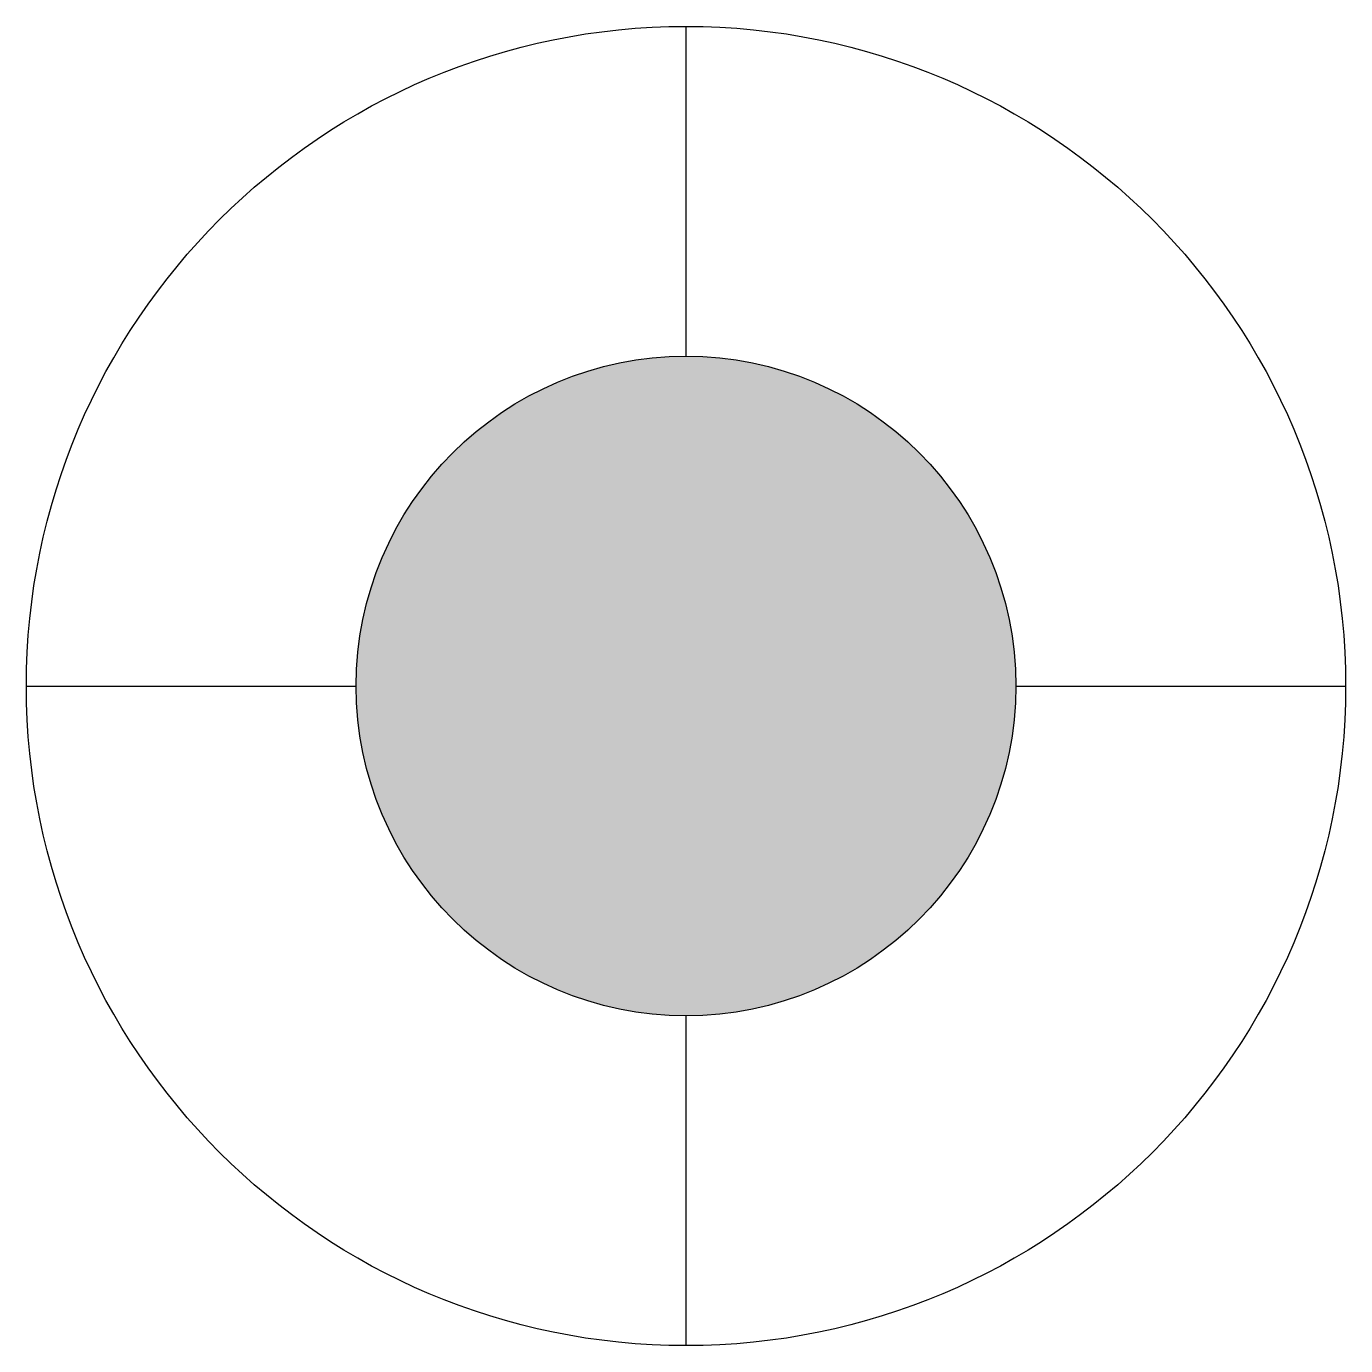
# Model space of a CAD drawing. Extents: x -1.5 to 1.5, y -1.5 to 1.5.
import ezdxf

# ---------------------------------------------------------------- set-up
doc = ezdxf.new("R2010")
doc.units = 0
doc.header["$LTSCALE"] = 0.01
doc.header["$MEASUREMENT"] = 0
doc.layers.get('0').update_dxf_attribs({"lineweight": 20})

msp = doc.modelspace()

# ---------------------------------------------------------------- hatches: boundary and pattern name
at = {"linetype": 'ByBlock', "lineweight": -2}
h = msp.add_hatch(color=0, dxfattribs=at)
h.dxf.hatch_style = 1
h.paths.add_polyline_path([(-0.75, 0, 1), (0.75, 0, 1)])

# ---------------------------------------------------------------- linework, layer by layer
at = {"color": 0, "linetype": 'ByBlock', "lineweight": -2}
for points in [[(0, 0.75), (0, 1.5)], [(-1.5, 0), (-0.75, 0)], [(0.75, 0), (1.5, 0)], [(0, -1.5), (0, -0.75)]]:
    msp.add_lwpolyline(points, dxfattribs=at)
for radius in [1.5, 0.75]:
    msp.add_circle((0, 0), radius, dxfattribs=at)

doc.saveas('drawing.dxf')
